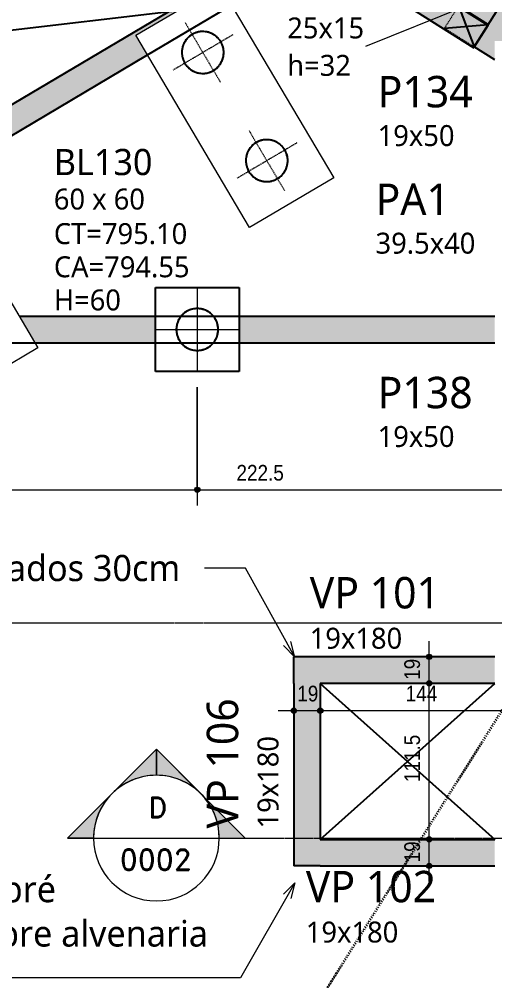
# Model space of a CAD drawing. Extents: x -2131 to 52870, y -3196 to 88043.
# Drawn here: x 42141 to 42481, y 469 to 1157 of the extents above; entities that cross this region are included whole.
import ezdxf

# ---------------------------------------------------------------- set-up
doc = ezdxf.new("R2010")
doc.units = 0
for name, pattern in [('Centro de 6 mm', [1.32, 0.6, -0.24, 0.24, -0.24]), ('Dash dot', [1.5875, 0.635, -0.47625, 0, -0.47625]), ('Hidden', [0.714375, 0.47625, -0.238125]), ('Traço', [0.635, 0.3175, -0.3175])]:
    doc.linetypes.add(name, pattern=pattern)
for name, color, linetype, lineweight in [('A-ANNO-DIMS', 7, 'Continuous', 9), ('A-ANNO-DIMS-75', 7, 'Continuous', 9), ('A-DETL-THIN', 7, 'Continuous', 25), ('A-FLOR', 7, 'Continuous', 25), ('A-GENM', 7, 'Continuous', 25), ('A-GENM-HDLN', 7, 'Traço', 18), ('A-GENM-IDEN', 7, 'Continuous', 9), ('G-ANNO-SYMB', 7, 'Continuous', 9), ('G-ANNO-TEXT', 7, 'Continuous', 9), ('S-BEAM', 7, 'Continuous', 25), ('S-BEAM-HDLN', 7, 'Traço', 25), ('S-BEAM-IDEN', 7, 'Continuous', 9), ('S-COLS', 7, 'Continuous', 25), ('S-COLS-IDEN', 7, 'Continuous', 9), ('S-FNDN', 7, 'Continuous', 25), ('S-FNDN-HDLN', 7, 'Traço', 18), ('S-FNDN-IDEN', 7, 'Continuous', 9), ('S-GRID', 7, 'Continuous', 9)]:
    doc.layers.add(name, color=color, linetype=linetype, lineweight=lineweight)
doc.styles.add('Fira Sans_3', font='', dxfattribs={"width": 0.9, "height": 11.25})
doc.styles.add('Gadugi', font='gadugi.ttf', dxfattribs={"height": 15})
doc.styles.add('Gadugi_6', font='gadugi.ttf', dxfattribs={"height": 22.5})
doc.styles.add('Gadugi_8', font='gadugi.ttf', dxfattribs={"height": 18.75})
doc.styles.add('RomanD', font='romand__.ttf', dxfattribs={"height": 15})
doc.styles.get('Fira Sans_3').set_extended_font_data('Fira Sans')
doc.dimstyles.new('PED_1_5mm_ESQ_6', dxfattribs={"dimscale": 30.48, "dimtxt": 15.344768, "dimasz": 0.492126, "dimexe": 0.369094, "dimexo": 0.369094, "dimgap": 0.073819, "dimtad": 1, "dimdec": 1, "dimrnd": 0.5, "dimdsep": 46, "dimtxsty": 'Fira Sans_3', "dimblk1": 'DOTSMALL', "dimblk2": 'DOTSMALL', "dimsah": 1, "dimcen": 0.09, "dimdle": 0.369094, "dimazin": 0, "dimtfac": 1, "dimtdec": 4, "dimtix": 1, "dimtmove": 2, "dimatfit": 3, "dimfxl": 1, "dimtvp": 1, "dimtolj": 1, "dimtzin": 0, "dimarcsym": 2})
doc.dimstyles.new('PED_1_5mm_ESQ_7', dxfattribs={"dimscale": 30.48, "dimtxt": 15.344768, "dimasz": 0.492126, "dimexe": 0.369094, "dimexo": 0.369094, "dimgap": 0.073819, "dimtad": 1, "dimdec": 1, "dimrnd": 0.5, "dimdsep": 46, "dimtxsty": 'Fira Sans_3', "dimblk1": 'DOTSMALL', "dimblk2": 'DOTSMALL', "dimsah": 1, "dimcen": 0.09, "dimdle": 0.369094, "dimazin": 0, "dimtfac": 1, "dimtdec": 4, "dimtix": 1, "dimtmove": 0, "dimatfit": 3, "dimfxl": 1, "dimtvp": 1, "dimtolj": 1, "dimtzin": 0, "dimarcsym": 2})

# ---------------------------------------------------------------- blocks, each defined once
blk = doc.blocks.new('PED_BLRET-2EST_R01_2019 - 180x80x60 2-3763727-PL C 001 - FORMA DO TÉRREO')
at = {"layer": 'S-FNDN', "linetype": 'Hidden', "lineweight": 18}
for p, q in [((-50, 25), (-50, -25)), ((40, 25), (40, -25)), ((-75, 0), (-25, 0)), ((15, 0), (65, 0))]:
    blk.add_line(p, q, dxfattribs=at)
at = {"layer": 'S-FNDN-HDLN'}
for centre in [(-50, 0), (40, 0)]:
    blk.add_circle(centre, 15, dxfattribs=at)
blk = doc.blocks.new('PED_BLRET-1EST_R01_2019_muro_ - 60x60x60-3843966-PL C 001 - FORMA DO TÉRREO')
at = {"layer": 'S-FNDN', "linetype": 'Hidden', "lineweight": 18}
for p, q in [((0, 30), (0, -30)), ((-30, 0), (30, 0))]:
    blk.add_line(p, q, dxfattribs=at)
at = {"layer": 'S-FNDN-HDLN'}
blk.add_circle((0, 0), 15, dxfattribs=at)
blk = doc.blocks.new('PED_FURO_RETANGULAR_R04_2020 - 25x15x32-3515337-PL C 001 - FORMA DO TÉRREO')
at = {"layer": 'A-GENM'}
for p, q in [((-12.5, 9.5), (-11.76, 8.93)), ((-12.5, 8.93), (-12.5, 9.5)), ((-12.5, 9.5), (12.5, 9.5)), ((11.74, 8.93), (12.5, 9.5))]:
    blk.add_line(p, q, dxfattribs=at)
at = {"layer": 'A-GENM-HDLN'}
for p, q in [((-12.5, -9.5), (-12.5, 8.93)), ((-12.5, -9.5), (11.74, 8.92)), ((-11.75, 8.93), (12.5, -9.5)), ((12.5, -9.5), (-12.5, -9.5))]:
    blk.add_line(p, q, dxfattribs=at)
blk = doc.blocks.new('DIMBLOCK553-PL C 001 - FORMA DO TÉRREO')
at = {"layer": 'A-ANNO-DIMS-75', "transparency": 16777216}
h = blk.add_hatch(color=256, dxfattribs=at)
edge = h.paths.add_edge_path(flags=0)
edge.add_arc((42434.25, 569.99), 1.88, 0, 360)
h = blk.add_hatch(color=256, dxfattribs=at)
edge = h.paths.add_edge_path(flags=0)
edge.add_arc((42434.25, 550.99), 1.88, 0, 360)
for p, q in [((42442.85, 569.99), (42423, 569.99)), ((42434.25, 539.74), (42434.25, 569.99)), ((42434.25, 569.99), (42442.85, 569.99)), ((42442.85, 550.99), (42423, 550.99)), ((42434.25, 550.99), (42442.85, 550.99))]:
    blk.add_line(p, q, dxfattribs=at)
for centre in [(42434.25, 569.99), (42434.25, 550.99)]:
    blk.add_circle(centre, 1.88, dxfattribs=at)
at = {"layer": 'A-ANNO-DIMS-75', "color": 0, "transparency": 16777216, "insert": (42416.42, 553.51), "char_height": 11.25, "width": 16.7612, "attachment_point": 1, "rotation": 90, "line_spacing_factor": 1.049215, "style": 'Fira Sans_3'}
blk.add_mtext('19', dxfattribs=at)
blk = doc.blocks.new('_DotSmall')
at = {"color": 0, "linetype": 'ByBlock', "const_width": 0.5}
blk.add_lwpolyline([(-0.0625, 0, 1), (0.0625, 0, 1)], format="xyb", close=True, dxfattribs=at)
blk = doc.blocks.new('DIMBLOCK554-PL C 001 - FORMA DO TÉRREO')
at = {"layer": 'A-ANNO-DIMS-75', "transparency": 16777216}
h = blk.add_hatch(color=256, dxfattribs=at)
edge = h.paths.add_edge_path(flags=0)
edge.add_arc((42434.25, 681.73), 1.88, 0, 360)
h = blk.add_hatch(color=256, dxfattribs=at)
edge = h.paths.add_edge_path(flags=0)
edge.add_arc((42434.25, 569.99), 1.88, 0, 360)
for p, q in [((42442.85, 681.73), (42423, 681.73)), ((42434.25, 569.99), (42434.25, 681.73)), ((42434.25, 681.73), (42442.85, 681.73)), ((42442.85, 569.99), (42423, 569.99)), ((42434.25, 569.99), (42442.85, 569.99))]:
    blk.add_line(p, q, dxfattribs=at)
for centre in [(42434.25, 681.73), (42434.25, 569.99)]:
    blk.add_circle(centre, 1.88, dxfattribs=at)
at = {"layer": 'A-ANNO-DIMS-75', "color": 0, "transparency": 16777216, "insert": (42416.42, 611.01), "char_height": 11.25, "width": 35.6471, "attachment_point": 1, "rotation": 90, "line_spacing_factor": 1.049215, "style": 'Fira Sans_3'}
blk.add_mtext('111.5', dxfattribs=at)
blk = doc.blocks.new('DIMBLOCK555-PL C 001 - FORMA DO TÉRREO')
at = {"layer": 'A-ANNO-DIMS-75', "transparency": 16777216}
h = blk.add_hatch(color=256, dxfattribs=at)
edge = h.paths.add_edge_path(flags=0)
edge.add_arc((42434.25, 700.73), 1.88, 0, 360)
h = blk.add_hatch(color=256, dxfattribs=at)
edge = h.paths.add_edge_path(flags=0)
edge.add_arc((42434.25, 681.73), 1.88, 0, 360)
for p, q in [((42434.25, 681.73), (42434.25, 711.98)), ((42442.85, 700.73), (42423, 700.73)), ((42434.25, 700.73), (42442.85, 700.73)), ((42442.85, 681.73), (42423, 681.73)), ((42434.25, 681.73), (42442.85, 681.73))]:
    blk.add_line(p, q, dxfattribs=at)
for centre in [(42434.25, 700.73), (42434.25, 681.73)]:
    blk.add_circle(centre, 1.88, dxfattribs=at)
at = {"layer": 'A-ANNO-DIMS-75', "color": 0, "transparency": 16777216, "insert": (42416.42, 684.25), "char_height": 11.25, "width": 16.7612, "attachment_point": 1, "rotation": 90, "line_spacing_factor": 1.049215, "style": 'Fira Sans_3'}
blk.add_mtext('19', dxfattribs=at)
blk = doc.blocks.new('DIMBLOCK556-PL C 001 - FORMA DO TÉRREO')
at = {"layer": 'A-ANNO-DIMS-75', "transparency": 16777216}
h = blk.add_hatch(color=256, dxfattribs=at)
edge = h.paths.add_edge_path(flags=0)
edge.add_arc((42337.32, 662.21), 1.87, 0, 360)
h = blk.add_hatch(color=256, dxfattribs=at)
edge = h.paths.add_edge_path(flags=0)
edge.add_arc((42356.32, 662.21), 1.87, 0, 360)
for p, q in [((42337.32, 653.62), (42337.32, 673.46)), ((42356.32, 653.62), (42356.32, 673.46)), ((42326.07, 662.21), (42356.32, 662.21)), ((42337.32, 662.21), (42337.32, 653.62)), ((42356.32, 662.21), (42356.32, 653.62))]:
    blk.add_line(p, q, dxfattribs=at)
for centre in [(42337.32, 662.21), (42356.32, 662.21)]:
    blk.add_circle(centre, 1.87, dxfattribs=at)
at = {"layer": 'A-ANNO-DIMS-75', "color": 0, "transparency": 16777216, "insert": (42339.84, 680.04), "char_height": 11.25, "width": 16.7612, "attachment_point": 1, "rotation": 0, "line_spacing_factor": 1.049215, "style": 'Fira Sans_3'}
blk.add_mtext('19', dxfattribs=at)
blk = doc.blocks.new('DIMBLOCK557-PL C 001 - FORMA DO TÉRREO')
at = {"layer": 'A-ANNO-DIMS-75', "transparency": 16777216}
h = blk.add_hatch(color=256, dxfattribs=at)
edge = h.paths.add_edge_path(flags=0)
edge.add_arc((42356.32, 662.21), 1.87, 0, 360)
h = blk.add_hatch(color=256, dxfattribs=at)
edge = h.paths.add_edge_path(flags=0)
edge.add_arc((42500.18, 662.21), 1.88, 0, 360)
for p, q in [((42356.32, 653.62), (42356.32, 673.46)), ((42500.18, 653.62), (42500.18, 673.46)), ((42356.32, 662.21), (42511.43, 662.21)), ((42356.32, 662.21), (42356.32, 653.62)), ((42500.18, 662.21), (42500.18, 653.62))]:
    blk.add_line(p, q, dxfattribs=at)
for centre, radius in [((42356.32, 662.21), 1.87), ((42500.18, 662.21), 1.88)]:
    blk.add_circle(centre, radius, dxfattribs=at)
at = {"layer": 'A-ANNO-DIMS-75', "color": 0, "transparency": 16777216, "insert": (42417.43, 680.04), "char_height": 11.25, "width": 25.9681, "attachment_point": 1, "rotation": 0, "line_spacing_factor": 1.049215, "style": 'Fira Sans_3'}
blk.add_mtext('144', dxfattribs=at)
blk = doc.blocks.new('DIMBLOCK578-PL C 001 - FORMA DO TÉRREO')
at = {"layer": 'A-ANNO-DIMS-75', "transparency": 16777216}
h = blk.add_hatch(color=256, dxfattribs=at)
edge = h.paths.add_edge_path(flags=0)
edge.add_arc((42205.95, 1245.67), 1.87, 0, 360)
h = blk.add_hatch(color=256, dxfattribs=at)
edge = h.paths.add_edge_path(flags=0)
edge.add_arc((41995.71, 1121.39), 1.87, 0, 360)
for p, q in [((42248.68, 1173.38), (42200.23, 1255.35)), ((41995.71, 1121.39), (42215.64, 1251.39)), ((42205.95, 1245.67), (42248.68, 1173.38)), ((42036.96, 1051.59), (41989.98, 1131.08)), ((41995.71, 1121.39), (42036.96, 1051.59))]:
    blk.add_line(p, q, dxfattribs=at)
for centre in [(42205.95, 1245.67), (41995.71, 1121.39)]:
    blk.add_circle(centre, 1.87, dxfattribs=at)
at = {"layer": 'A-ANNO-DIMS-75', "color": 0, "transparency": 16777216, "insert": (42082.1, 1193.17), "char_height": 11.25, "width": 26.9124, "attachment_point": 1, "rotation": 30.58717, "line_spacing_factor": 1.049215, "style": 'Fira Sans_3'}
blk.add_mtext('244', dxfattribs=at)
blk = doc.blocks.new('DIMBLOCK579-PL C 001 - FORMA DO TÉRREO')
at = {"layer": 'A-ANNO-DIMS-75', "transparency": 16777216}
h = blk.add_hatch(color=256, dxfattribs=at)
edge = h.paths.add_edge_path(flags=0)
edge.add_arc((42268.24, 820.35), 1.88, 0, 360)
h = blk.add_hatch(color=256, dxfattribs=at)
edge = h.paths.add_edge_path(flags=0)
edge.add_arc((42490.68, 820.35), 1.88, 0, 360)
for p, q in [((42490.68, 895.87), (42490.68, 809.1)), ((42490.68, 820.35), (42490.68, 895.87)), ((42268.24, 893.91), (42268.24, 809.1)), ((42268.24, 820.35), (42268.24, 893.91)), ((42256.99, 820.35), (42501.93, 820.35))]:
    blk.add_line(p, q, dxfattribs=at)
for centre in [(42268.24, 820.35), (42490.68, 820.35)]:
    blk.add_circle(centre, 1.88, dxfattribs=at)
at = {"layer": 'A-ANNO-DIMS-75', "color": 0, "transparency": 16777216, "insert": (42296.32, 838.18), "char_height": 11.25, "width": 38.48, "attachment_point": 1, "line_spacing_factor": 1.049215, "style": 'Fira Sans_3'}
blk.add_mtext('222.5', dxfattribs=at)
blk = doc.blocks.new('DIMBLOCK586-PL C 001 - FORMA DO TÉRREO')
at = {"layer": 'A-ANNO-DIMS-75', "transparency": 16777216}
h = blk.add_hatch(color=256, dxfattribs=at)
edge = h.paths.add_edge_path(flags=0)
edge.add_arc((41746.43, 820.35), 1.88, 0, 360)
h = blk.add_hatch(color=256, dxfattribs=at)
edge = h.paths.add_edge_path(flags=0)
edge.add_arc((42268.24, 820.35), 1.88, 0, 360)
for p, q in [((42268.24, 893.91), (42268.24, 809.1)), ((42268.24, 820.35), (42268.24, 893.91)), ((41746.43, 855.73), (41746.43, 809.1)), ((41746.43, 820.35), (41746.43, 855.73)), ((41735.18, 820.35), (42279.49, 820.35))]:
    blk.add_line(p, q, dxfattribs=at)
for centre in [(41746.43, 820.35), (42268.24, 820.35)]:
    blk.add_circle(centre, 1.88, dxfattribs=at)
at = {"layer": 'A-ANNO-DIMS-75', "color": 0, "transparency": 16777216, "insert": (41996.62, 838.18), "char_height": 11.25, "width": 25.732, "attachment_point": 1, "line_spacing_factor": 1.049215, "style": 'Fira Sans_3'}
blk.add_mtext('522', dxfattribs=at)
blk = doc.blocks.new('Corte - M_Cabeça do corte - Preenchida-2060824-PL C 001 - FORMA DO TÉRREO')
at = {"layer": 'G-ANNO-SYMB'}
h = blk.add_hatch(color=256, dxfattribs=at)
edge = h.paths.add_edge_path(flags=0)
edge.add_line((-0.6, 0.8485), (-0.6, 0.6))
edge.add_arc((-0.6, 0), 0.6, 90, 135)
edge.add_line((-1.0243, 0.4243), (-0.6, 0.8485))
h = blk.add_hatch(color=256, dxfattribs=at)
edge = h.paths.add_edge_path(flags=0)
edge.add_line((-0.6, 0.8485), (-0.1757, 0.4243))
edge.add_arc((-0.6, 0), 0.6, 45, 90)
edge.add_line((-0.6, 0.6), (-0.6, 0.8485))
h = blk.add_hatch(color=256, dxfattribs=at)
edge = h.paths.add_edge_path(flags=0)
edge.add_line((-1.4485, 0), (-1.0243, 0.4243))
edge.add_arc((-0.6, 0), 0.6, 135, 180)
edge.add_line((-1.2, 0), (-1.4485, 0))
h = blk.add_hatch(color=256, dxfattribs=at)
edge = h.paths.add_edge_path(flags=0)
edge.add_line((0.2485, 0), (0, 0))
edge.add_arc((-0.6, 0), 0.6, 360, 405)
edge.add_line((-0.1757, 0.4243), (0.2485, 0))
for p, q in [((-0.6, 0.8485), (-1.4485, 0)), ((-0.6, 0.8485), (-1.0243, 0.4243)), ((-0.6, 0.8485), (0.2485, 0)), ((-0.6, 0.6), (-0.6, 0.8485)), ((-0.6, 0.8485), (-0.6, 0.6)), ((-0.1757, 0.4243), (-0.6, 0.8485)), ((-1.0243, 0.4243), (-1.4485, 0)), ((0.2485, 0), (-0.1757, 0.4243)), ((-1.4485, 0), (-1.2, 0)), ((0, 0), (0.2485, 0)), ((-1.2, 0), (-1.4485, 0)), ((0, 0), (0.2485, 0))]:
    blk.add_line(p, q, dxfattribs=at)
for start, end in [(360, 180), (90, 135), (45, 90), (135, 180), (360, 45), (180, 360)]:
    blk.add_arc((-0.6, 0), 0.6, start, end, dxfattribs=at)

msp = doc.modelspace()

# ---------------------------------------------------------------- hatches: boundary and pattern name
at = {"layer": 'A-FLOR', "true_color": 0xd9d9d9}
msp.add_hatch(color=254, dxfattribs=at).paths.add_polyline_path([(42476.185, 1153.151), (42890.478, 1811.412), (42777.322, 1882.602), (42363.006, 1224.441), (42474.17, 1154.42)], flags=0)
at = {"layer": 'S-BEAM', "true_color": 0xfcd5b4}
h = msp.add_hatch(color=254, dxfattribs=at)
h.paths.add_polyline_path([(42466.243, 1136.958), (42466.55, 1137.445), (42466.371, 1137.557), (42476.185, 1153.151), (42363.006, 1224.441), (42352.88, 1208.364), (42465.292, 1137.557)], flags=0)
h.paths.add_polyline_path([(42336.803, 1218.49), (42346.927, 1234.569), (42112.347, 1382.326), (42102.446, 1366.602), (42060.133, 1393.241), (42070.037, 1408.976), (41689.278, 1648.809), (41679.284, 1632.93), (41636.968, 1659.563), (41646.943, 1675.458), (41636.968, 1681.759), (41142.432, 1993.257), (41132.312, 1977.177), (42328.887, 1223.476)], flags=0)
at = {"layer": 'S-BEAM', "true_color": 0xd9d9d9}
msp.add_hatch(color=254, dxfattribs=at).paths.add_polyline_path([(42508.688, 1110.924), (42932.799, 1784.885), (42911.687, 1798.173), (42911.64, 1798.098), (42890.478, 1811.412), (42466.371, 1137.557), (42481.177, 1128.239), (42481.178, 1141.884), (42500.178, 1141.881), (42500.178, 1116.28), (42504.731, 1113.415)], flags=0)
at = {"layer": 'S-BEAM', "true_color": 0x800080}
msp.add_hatch(color=216, dxfattribs=at).paths.add_polyline_path([(42082.756, 1042.904), (42232.582, 1131.833), (42224.274, 1145.888), (42284.534, 1181.508), (42292.778, 1167.562), (42357.072, 1205.723), (42339.009, 1217.097), (42073.088, 1059.26)], flags=0)
h = msp.add_hatch(color=216, dxfattribs=at)
h.paths.add_polyline_path([(42152.057, 925.663), (42238.244, 925.663), (42238.244, 944.663), (42140.826, 944.663)], flags=0)
h.paths.add_polyline_path([(41941.81, 925.663), (42070.742, 925.663), (42059.512, 944.663), (41917.241, 944.663), (41885.231, 925.663)], flags=0)
h.paths.add_polyline_path([(42481.177, 925.663), (42481.177, 944.663), (42298.244, 944.663), (42298.244, 925.663), (42328.887, 925.663)], flags=0)
at = {"layer": 'S-BEAM', "true_color": 0xff00ff}
for points in [[(42481.178, 681.73), (42481.178, 700.73), (42337.323, 700.73), (42337.323, 681.73), (42356.323, 681.73)], [(42356.323, 550.992), (42356.323, 681.73), (42337.323, 681.73), (42337.323, 550.992)], [(42481.178, 550.992), (42481.178, 569.992), (42356.323, 569.992), (42356.323, 550.992)]]:
    msp.add_hatch(color=6, dxfattribs=at).paths.add_polyline_path(points, flags=0)
at = {"layer": 'S-COLS', "true_color": 0x808080}
msp.add_hatch(color=8, dxfattribs=at).paths.add_polyline_path([(42481.177, 907.119), (42481.178, 907.119), (42481.177, 925.663)], flags=0)

# ---------------------------------------------------------------- linework, layer by layer
at = {"layer": 'A-DETL-THIN'}
for p, q in [((42455.333, 1166.954), (42466.371, 1137.557)), ((41949.241, 1127.96), (42254.404, 1163.698)), ((42445.213, 1150.874), (42476.492, 1153.638)), ((42356.323, 681.73), (42481.178, 569.992)), ((42356.323, 569.992), (42481.178, 681.73))]:
    msp.add_line(p, q, dxfattribs=at)
at = {"layer": 'A-GENM-IDEN'}
msp.add_line((42460.852, 1166.954), (42388.728, 1137.946), dxfattribs=at)
at = {"layer": 'G-ANNO-SYMB', "linetype": 'Centro de 6 mm'}
for p, q in [((46168.509, 724.8), (42055.753, 724.8)), ((42284.003, 570.866), (43539.354, 570.866))]:
    msp.add_line(p, q, dxfattribs=at)
at = {"layer": 'G-ANNO-SYMB'}
msp.add_line((42194.003, 570.866), (42284.003, 570.866), dxfattribs=at)
at = {"layer": 'G-ANNO-TEXT'}
for p, q in [((42273.847, 764.34), (42273.342, 764.34)), ((42302.679, 764.34), (42273.847, 764.34)), ((42338.156, 700.375), (42302.679, 764.34)), ((42338.156, 700.375), (42335.335, 711.676)), ((42338.156, 700.375), (42330.063, 708.752)), ((42338.156, 538.923), (42299.089, 470.84)), ((42338.156, 538.923), (42329.942, 530.665)), ((42338.156, 538.923), (42335.171, 527.665)), ((42299.089, 470.84), (42083.283, 470.84))]:
    msp.add_line(p, q, dxfattribs=at)
at = {"layer": 'S-BEAM'}
for p, q in [((42466.371, 1137.557), (42890.478, 1811.412)), ((42363.006, 1224.441), (42476.185, 1153.151)), ((42073.088, 1059.26), (42339.012, 1217.099)), ((42352.88, 1208.364), (42466.243, 1136.958)), ((42466.243, 1136.958), (42466.55, 1137.445)), ((42481.177, 1128.239), (42466.371, 1137.557)), ((42082.756, 1042.904), (42232.582, 1131.833)), ((42140.826, 944.663), (42238.244, 944.663)), ((42298.244, 944.663), (42481.177, 944.663)), ((42152.057, 925.663), (42238.244, 925.663)), ((42298.244, 925.663), (42481.177, 925.663)), ((42337.323, 681.73), (42337.323, 700.73)), ((42481.178, 700.73), (42337.323, 700.73)), ((42337.323, 681.73), (42337.323, 550.992)), ((42481.178, 681.73), (42356.323, 681.73)), ((42356.323, 681.73), (42356.323, 569.992)), ((42356.323, 569.992), (42481.178, 569.992)), ((42356.323, 550.992), (42337.323, 550.992)), ((42356.323, 550.992), (42481.178, 550.992))]:
    msp.add_line(p, q, dxfattribs=at)
at = {"layer": 'S-BEAM-HDLN', "linetype": 'Continuous'}
for p, q in [((42232.582, 1131.833), (42292.778, 1167.562)), ((42466.55, 1137.445), (42476.37, 1153.035)), ((42476.37, 1153.035), (42476.185, 1153.151)), ((42238.249, 944.663), (42298.239, 944.663)), ((42091.694, 925.663), (42152.052, 925.663)), ((42238.249, 925.663), (42298.239, 925.663))]:
    msp.add_line(p, q, dxfattribs=at)
at = {"layer": 'S-FNDN', "lineweight": 18}
for p, q in [((42224.274, 1145.888), (42284.534, 1181.508)), ((42284.534, 1181.508), (42365.95, 1043.771)), ((42305.69, 1008.152), (42224.274, 1145.888)), ((42072.819, 1059.716), (42154.235, 921.979)), ((42365.95, 1043.771), (42305.69, 1008.152)), ((42154.235, 921.979), (42093.975, 886.359))]:
    msp.add_line(p, q, dxfattribs=at)
at = {"layer": 'S-FNDN'}
for p, q in [((42238.244, 905.163), (42238.244, 965.163)), ((42238.244, 965.163), (42298.244, 965.163)), ((42298.244, 965.163), (42298.244, 905.163)), ((42298.244, 905.163), (42238.244, 905.163))]:
    msp.add_line(p, q, dxfattribs=at)
for centre, start, end in [((42272.214, 1133.568), 132.984548, 141.745853), ((42272.214, 1133.568), 132.109137, 136.232089), ((42272.214, 1133.568), 125.232793, 132.740408), ((42272.214, 1133.568), 125.649616, 131.882236), ((42272.214, 1133.568), 122.184157, 125.358431), ((42272.214, 1133.568), 120.587173, 124.965583), ((42272.214, 1133.568), 116.208763, 120.587173), ((42272.214, 1133.568), 115.815916, 118.99019), ((42272.214, 1133.568), 108.433938, 115.941554), ((42272.214, 1133.568), 109.292111, 115.524731), ((42272.214, 1133.568), 104.942258, 109.06521), ((42272.214, 1133.568), 99.428494, 108.189799), ((42272.214, 1133.568), 91.642071, 99.133339), ((42272.214, 1133.568), 93.03568, 98.940044), ((42272.214, 1133.568), 89.223652, 92.8496), ((42272.214, 1133.568), 82.641985, 91.417296), ((42272.214, 1133.568), 82.345665, 82.640978), ((42272.214, 1133.568), 74.855508, 82.31229), ((42272.214, 1133.568), 76.831343, 81.667817), ((42272.214, 1133.568), 73.499539, 76.673448), ((42272.214, 1133.568), 65.846571, 74.647216), ((42272.214, 1133.568), 61.603471, 66.605805), ((42272.214, 1133.568), 58.073023, 65.4731), ((42272.214, 1133.568), 57.766772, 59.570876), ((42272.214, 1133.568), 49.037961, 57.878928), ((42272.214, 1133.568), 44.500899, 50.728481), ((42272.214, 1133.568), 41.293694, 48.60722), ((42272.214, 1133.568), 42.020398, 44.343004), ((42272.214, 1133.568), 32.208778, 41.111953), ((42272.214, 1133.568), 166.527131, 175.327776), ((42272.214, 1133.568), 164.500899, 167.674808), ((42272.214, 1133.568), 158.862057, 166.318839), ((42272.214, 1133.568), 159.506529, 164.343004), ((42272.214, 1133.568), 158.533369, 158.828682), ((42272.214, 1133.568), 149.757051, 158.532361), ((42272.214, 1133.568), 148.324747, 151.950695), ((42272.214, 1133.568), 142.041008, 149.532276), ((42272.214, 1133.568), 142.234303, 148.138667), ((42272.214, 1133.568), 28.324747, 34.922346), ((42272.214, 1133.568), 24.516816, 31.699908), ((42272.214, 1133.568), 26.252001, 28.138667), ((42272.214, 1133.568), 15.345111, 24.34592), ((42272.214, 1133.568), 12.109137, 19.153949), ((42272.214, 1133.568), 7.741833, 14.723351), ((42272.214, 1133.568), 10.445866, 11.882236), ((42272.214, 1133.568), 174.568542, 179.570876), ((42272.214, 1133.568), 175.701247, 183.101324), ((42272.214, 1133.568), 181.603471, 183.407574), ((42272.214, 1133.568), 183.295419, 192.136385), ((42272.214, 1133.568), 190.445866, 196.673448), ((42272.214, 1133.568), 192.567127, 199.880652), ((42272.214, 1133.568), 339.347132, 347.674808), ((42272.214, 1133.568), 341.347727, 350.815552), ((42272.214, 1133.568), 350.968303, 357.617993), ((42272.214, 1133.568), 358.417202, 7.580533), ((42272.214, 1133.568), 354.568542, 355.524731), ((42272.214, 1133.568), 355.815916, 3.407574), ((42272.214, 1133.568), 196.831343, 199.153949), ((42272.214, 1133.568), 200.062394, 208.965569), ((42272.214, 1133.568), 206.252001, 212.8496), ((42272.214, 1133.568), 209.474439, 216.657531), ((42272.214, 1133.568), 213.03568, 214.922346), ((42272.214, 1133.568), 216.828427, 225.829235), ((42272.214, 1133.568), 222.020398, 229.06521), ((42272.214, 1133.568), 226.450996, 233.432514), ((42272.214, 1133.568), 302.184157, 316.232089), ((42272.214, 1133.568), 303.383369, 317.286046), ((42272.214, 1133.568), 317.424228, 321.989025), ((42272.214, 1133.568), 322.345665, 331.950695), ((42272.214, 1133.568), 323.85327, 334.050779), ((42272.214, 1133.568), 334.195868, 340.229042), ((42272.214, 1133.568), 338.533369, 338.940044), ((42272.214, 1133.568), 229.292111, 230.728481), ((42272.214, 1133.568), 233.593814, 242.757145), ((42272.214, 1133.568), 237.766772, 245.358431), ((42272.214, 1133.568), 243.556354, 250.206044), ((42272.214, 1133.568), 245.649616, 246.605805), ((42272.214, 1133.568), 250.358795, 259.82662), ((42272.214, 1133.568), 253.499539, 261.827215), ((42272.214, 1133.568), 260.945305, 266.978479), ((42272.214, 1133.568), 262.234303, 262.640978), ((42272.214, 1133.568), 267.123568, 277.321076), ((42272.214, 1133.568), 269.223652, 278.828682), ((42272.214, 1133.568), 279.185322, 283.750118), ((42272.214, 1133.568), 283.8883, 297.790978), ((42272.214, 1133.568), 284.942258, 298.99019), ((42318.01, 1056.091), 125.232793, 132.740408), ((42318.01, 1056.091), 125.649616, 131.882236), ((42318.01, 1056.091), 122.184157, 125.358431), ((42318.01, 1056.091), 120.587173, 124.965583), ((42318.01, 1056.091), 116.208763, 120.587173), ((42318.01, 1056.091), 115.815916, 118.99019), ((42318.01, 1056.091), 108.433938, 115.941554), ((42318.01, 1056.091), 109.292111, 115.524731), ((42318.01, 1056.091), 104.942258, 109.06521), ((42318.01, 1056.091), 99.428494, 108.189799), ((42318.01, 1056.091), 91.642071, 99.133339), ((42318.01, 1056.091), 93.03568, 98.940044), ((42318.01, 1056.091), 89.223652, 92.8496), ((42318.01, 1056.091), 82.641985, 91.417296), ((42318.01, 1056.091), 82.345665, 82.640978), ((42318.01, 1056.091), 74.855508, 82.31229), ((42318.01, 1056.091), 76.831343, 81.667817), ((42318.01, 1056.091), 73.499539, 76.673448), ((42318.01, 1056.091), 65.846571, 74.647216), ((42318.01, 1056.091), 61.603471, 66.605805), ((42318.01, 1056.091), 58.073023, 65.4731), ((42318.01, 1056.091), 57.766772, 59.570876), ((42318.01, 1056.091), 49.037961, 57.878928), ((42318.01, 1056.091), 44.500899, 50.728481), ((42318.01, 1056.091), 158.862057, 166.318839), ((42318.01, 1056.091), 159.506529, 164.343004), ((42318.01, 1056.091), 158.533369, 158.828682), ((42318.01, 1056.091), 149.757051, 158.532361), ((42318.01, 1056.091), 148.324747, 151.950695), ((42318.01, 1056.091), 142.041008, 149.532276), ((42318.01, 1056.091), 142.234303, 148.138667), ((42318.01, 1056.091), 132.984548, 141.745853), ((42318.01, 1056.091), 132.109137, 136.232089), ((42318.01, 1056.091), 41.293694, 48.60722), ((42318.01, 1056.091), 42.020398, 44.343004), ((42318.01, 1056.091), 32.208778, 41.111953), ((42318.01, 1056.091), 28.324747, 34.922346), ((42318.01, 1056.091), 24.516816, 31.699908), ((42318.01, 1056.091), 26.252001, 28.138667), ((42318.01, 1056.091), 15.345111, 24.34592), ((42318.01, 1056.091), 12.109137, 19.153949), ((42318.01, 1056.091), 175.701247, 183.101324), ((42318.01, 1056.091), 174.568542, 179.570876), ((42318.01, 1056.091), 181.603471, 183.407574), ((42318.01, 1056.091), 183.295419, 192.136385), ((42318.01, 1056.091), 166.527131, 175.327776), ((42318.01, 1056.091), 164.500899, 167.674808), ((42318.01, 1056.091), 341.347727, 350.815552), ((42318.01, 1056.091), 7.741833, 14.723351), ((42318.01, 1056.091), 10.445866, 11.882236), ((42318.01, 1056.091), 350.968303, 357.617993), ((42318.01, 1056.091), 358.417202, 7.580533), ((42318.01, 1056.091), 354.568542, 355.524731), ((42318.01, 1056.091), 355.815916, 3.407574), ((42318.01, 1056.091), 190.445866, 196.673448), ((42318.01, 1056.091), 192.567127, 199.880652), ((42318.01, 1056.091), 196.831343, 199.153949), ((42318.01, 1056.091), 200.062394, 208.965569), ((42318.01, 1056.091), 206.252001, 212.8496), ((42318.01, 1056.091), 209.474439, 216.657531), ((42318.01, 1056.091), 213.03568, 214.922346), ((42318.01, 1056.091), 216.828427, 225.829235), ((42318.01, 1056.091), 317.424228, 321.989025), ((42318.01, 1056.091), 322.345665, 331.950695), ((42318.01, 1056.091), 323.85327, 334.050779), ((42318.01, 1056.091), 334.195868, 340.229042), ((42318.01, 1056.091), 338.533369, 338.940044), ((42318.01, 1056.091), 339.347132, 347.674808), ((42318.01, 1056.091), 222.020398, 229.06521), ((42318.01, 1056.091), 226.450996, 233.432514), ((42318.01, 1056.091), 229.292111, 230.728481), ((42318.01, 1056.091), 233.593814, 242.757145), ((42318.01, 1056.091), 237.766772, 245.358431), ((42318.01, 1056.091), 243.556354, 250.206044), ((42318.01, 1056.091), 245.649616, 246.605805), ((42318.01, 1056.091), 250.358795, 259.82662), ((42318.01, 1056.091), 253.499539, 261.827215), ((42318.01, 1056.091), 260.945305, 266.978479), ((42318.01, 1056.091), 262.234303, 262.640978), ((42318.01, 1056.091), 267.123568, 277.321076), ((42318.01, 1056.091), 269.223652, 278.828682), ((42318.01, 1056.091), 279.185322, 283.750118), ((42318.01, 1056.091), 283.8883, 297.790978), ((42318.01, 1056.091), 284.942258, 298.99019), ((42318.01, 1056.091), 302.184157, 316.232089), ((42318.01, 1056.091), 303.383369, 317.286046), ((42268.244, 935.163), 142.054812, 150.830122), ((42268.244, 935.163), 141.758492, 142.053805), ((42268.244, 935.163), 134.268335, 141.725117), ((42268.244, 935.163), 136.244169, 141.080644), ((42268.244, 935.163), 132.912365, 136.086274), ((42268.244, 935.163), 125.259397, 134.060043), ((42268.244, 935.163), 121.016297, 126.018631), ((42268.244, 935.163), 117.48585, 124.885927), ((42268.244, 935.163), 117.179599, 118.983703), ((42268.244, 935.163), 108.450788, 117.291754), ((42268.244, 935.163), 103.913726, 110.141308), ((42268.244, 935.163), 100.706521, 108.020047), ((42268.244, 935.163), 101.433224, 103.755831), ((42268.244, 935.163), 91.621604, 100.52478), ((42268.244, 935.163), 87.737574, 94.335173), ((42268.244, 935.163), 83.929642, 91.112734), ((42268.244, 935.163), 85.664827, 87.551494), ((42268.244, 935.163), 74.757938, 83.758746), ((42268.244, 935.163), 71.521963, 78.566776), ((42268.244, 935.163), 67.154659, 74.136178), ((42268.244, 935.163), 69.858692, 71.295063), ((42268.244, 935.163), 57.830028, 66.993359), ((42268.244, 935.163), 55.228742, 62.820401), ((42268.244, 935.163), 50.38113, 57.03082), ((42268.244, 935.163), 53.981369, 54.937558), ((42268.244, 935.163), 40.760553, 50.228379), ((42268.244, 935.163), 38.759958, 47.087635), ((42268.244, 935.163), 33.608694, 39.641868), ((42268.244, 935.163), 37.946195, 38.35287), ((42268.244, 935.163), 167.846765, 175.354381), ((42268.244, 935.163), 168.704937, 174.937558), ((42268.244, 935.163), 164.355085, 168.478037), ((42268.244, 935.163), 158.84132, 167.602625), ((42268.244, 935.163), 151.054897, 158.546166), ((42268.244, 935.163), 152.448506, 158.35287), ((42268.244, 935.163), 148.636479, 152.262426), ((42268.244, 935.163), 23.266097, 33.463606), ((42268.244, 935.163), 21.758492, 31.363521), ((42268.244, 935.163), 16.837055, 21.401851), ((42268.244, 935.163), 2.796196, 16.698873), ((42268.244, 935.163), 1.596983, 15.644915), ((42268.244, 935.163), 175.62159, 180), ((42268.244, 935.163), 180, 184.37841), ((42268.244, 935.163), 175.228742, 178.403017), ((42268.244, 935.163), 181.596983, 184.771258), ((42268.244, 935.163), 184.645619, 192.153235), ((42268.244, 935.163), 185.062442, 191.295063), ((42268.244, 935.163), 191.521963, 195.644915), ((42268.244, 935.163), 192.397375, 201.15868), ((42268.244, 935.163), 338.598149, 343.162945), ((42268.244, 935.163), 343.301127, 357.203804), ((42268.244, 935.163), 344.355085, 358.403017), ((42268.244, 935.163), 201.453834, 208.945103), ((42268.244, 935.163), 201.64713, 207.551494), ((42268.244, 935.163), 207.737574, 211.363521), ((42268.244, 935.163), 209.169878, 217.945188), ((42268.244, 935.163), 217.946195, 218.241508), ((42268.244, 935.163), 218.274883, 225.731665), ((42268.244, 935.163), 218.919356, 223.755831), ((42268.244, 935.163), 223.913726, 227.087635), ((42268.244, 935.163), 225.939957, 234.740603), ((42268.244, 935.163), 233.981369, 238.983703), ((42268.244, 935.163), 235.114073, 242.51415), ((42268.244, 935.163), 297.179599, 304.771258), ((42268.244, 935.163), 302.96918, 309.61887), ((42268.244, 935.163), 305.062442, 306.018631), ((42268.244, 935.163), 309.771621, 319.239447), ((42268.244, 935.163), 312.912365, 321.240042), ((42268.244, 935.163), 320.358132, 326.391306), ((42268.244, 935.163), 321.64713, 322.053805), ((42268.244, 935.163), 326.536394, 336.733903), ((42268.244, 935.163), 328.636479, 338.241508), ((42268.244, 935.163), 241.016297, 242.820401), ((42268.244, 935.163), 242.708246, 251.549212), ((42268.244, 935.163), 249.858692, 256.086274), ((42268.244, 935.163), 251.979953, 259.293479), ((42268.244, 935.163), 256.244169, 258.566776), ((42268.244, 935.163), 259.47522, 268.378396), ((42268.244, 935.163), 265.664827, 272.262426), ((42268.244, 935.163), 268.887266, 276.070358), ((42268.244, 935.163), 272.448506, 274.335173), ((42268.244, 935.163), 276.241254, 285.242062), ((42268.244, 935.163), 281.433224, 288.478037), ((42268.244, 935.163), 285.863822, 292.845341), ((42268.244, 935.163), 288.704937, 290.141308), ((42268.244, 935.163), 293.006641, 302.169972)]:
    msp.add_arc(centre, 15, start, end, dxfattribs=at)
at = {"layer": 'S-FNDN-HDLN'}
for centre, start, end in [((42272.214, 1133.568), 136.385773, 140.958251), ((42272.214, 1133.568), 100.216096, 104.788573), ((42272.214, 1133.568), 83.280133, 89.054112), ((42272.214, 1133.568), 67.062603, 73.310375), ((42272.214, 1133.568), 51.084037, 57.552711), ((42272.214, 1133.568), 39.506529, 41.773731), ((42272.214, 1133.568), 167.863972, 174.111744), ((42272.214, 1133.568), 152.120235, 157.894213), ((42272.214, 1133.568), 35.213531, 38.828682), ((42272.214, 1133.568), 22.234303, 25.960816), ((42272.214, 1133.568), 19.400616, 21.827215), ((42272.214, 1133.568), 183.621635, 190.09031), ((42272.214, 1133.568), 347.863972, 349.06521), ((42272.214, 1133.568), 349.292111, 354.111744), ((42272.214, 1133.568), 5.649616, 10.09031), ((42272.214, 1133.568), 3.621635, 5.358431), ((42272.214, 1133.568), 199.400616, 201.667817), ((42272.214, 1133.568), 202.345665, 205.960816), ((42272.214, 1133.568), 215.213531, 218.940044), ((42272.214, 1133.568), 219.347132, 221.773731), ((42272.214, 1133.568), 316.385773, 316.673448), ((42272.214, 1133.568), 316.831343, 320.958251), ((42272.214, 1133.568), 332.120235, 332.8496), ((42272.214, 1133.568), 333.03568, 337.894213), ((42272.214, 1133.568), 231.084037, 235.524731), ((42272.214, 1133.568), 235.815916, 237.552711), ((42272.214, 1133.568), 247.062603, 251.882236), ((42272.214, 1133.568), 252.109137, 253.310375), ((42272.214, 1133.568), 263.280133, 268.138667), ((42272.214, 1133.568), 268.324747, 269.054112), ((42272.214, 1133.568), 280.216096, 284.343004), ((42272.214, 1133.568), 284.500899, 284.788573), ((42318.01, 1056.091), 100.216096, 104.788573), ((42318.01, 1056.091), 83.280133, 89.054112), ((42318.01, 1056.091), 67.062603, 73.310375), ((42318.01, 1056.091), 51.084037, 57.552711), ((42318.01, 1056.091), 152.120235, 157.894213), ((42318.01, 1056.091), 136.385773, 140.958251), ((42318.01, 1056.091), 39.506529, 41.773731), ((42318.01, 1056.091), 35.213531, 38.828682), ((42318.01, 1056.091), 22.234303, 25.960816), ((42318.01, 1056.091), 19.400616, 21.827215), ((42318.01, 1056.091), 183.621635, 190.09031), ((42318.01, 1056.091), 167.863972, 174.111744), ((42318.01, 1056.091), 349.292111, 354.111744), ((42318.01, 1056.091), 5.649616, 10.09031), ((42318.01, 1056.091), 3.621635, 5.358431), ((42318.01, 1056.091), 199.400616, 201.667817), ((42318.01, 1056.091), 202.345665, 205.960816), ((42318.01, 1056.091), 215.213531, 218.940044), ((42318.01, 1056.091), 332.120235, 332.8496), ((42318.01, 1056.091), 333.03568, 337.894213), ((42318.01, 1056.091), 347.863972, 349.06521), ((42318.01, 1056.091), 219.347132, 221.773731), ((42318.01, 1056.091), 231.084037, 235.524731), ((42318.01, 1056.091), 235.815916, 237.552711), ((42318.01, 1056.091), 247.062603, 251.882236), ((42318.01, 1056.091), 252.109137, 253.310375), ((42318.01, 1056.091), 263.280133, 268.138667), ((42318.01, 1056.091), 268.324747, 269.054112), ((42318.01, 1056.091), 280.216096, 284.343004), ((42318.01, 1056.091), 284.500899, 284.788573), ((42318.01, 1056.091), 316.385773, 316.673448), ((42318.01, 1056.091), 316.831343, 320.958251), ((42268.244, 935.163), 142.69296, 148.466938), ((42268.244, 935.163), 126.47543, 132.723202), ((42268.244, 935.163), 110.496864, 116.965538), ((42268.244, 935.163), 98.919356, 101.186557), ((42268.244, 935.163), 94.626358, 98.241508), ((42268.244, 935.163), 81.64713, 85.373642), ((42268.244, 935.163), 78.813443, 81.240042), ((42268.244, 935.163), 65.062442, 69.503136), ((42268.244, 935.163), 63.034462, 64.771258), ((42268.244, 935.163), 48.704937, 53.52457), ((42268.244, 935.163), 47.276798, 48.478037), ((42268.244, 935.163), 32.448506, 37.30704), ((42268.244, 935.163), 159.628922, 164.2014), ((42268.244, 935.163), 31.533062, 32.262426), ((42268.244, 935.163), 16.244169, 20.371078), ((42268.244, 935.163), 15.7986, 16.086274), ((42268.244, 935.163), 195.7986, 200.371078), ((42268.244, 935.163), 339.628922, 343.755831), ((42268.244, 935.163), 343.913726, 344.2014), ((42268.244, 935.163), 211.533062, 217.30704), ((42268.244, 935.163), 227.276798, 233.52457), ((42268.244, 935.163), 306.47543, 311.295063), ((42268.244, 935.163), 311.521963, 312.723202), ((42268.244, 935.163), 322.69296, 327.551494), ((42268.244, 935.163), 327.737574, 328.466938), ((42268.244, 935.163), 243.034462, 249.503136), ((42268.244, 935.163), 258.813443, 261.080644), ((42268.244, 935.163), 261.758492, 265.373642), ((42268.244, 935.163), 274.626358, 278.35287), ((42268.244, 935.163), 278.759958, 281.186557), ((42268.244, 935.163), 290.496864, 294.937558), ((42268.244, 935.163), 295.228742, 296.965538)]:
    msp.add_arc(centre, 15, start, end, dxfattribs=at)
at = {"layer": 'S-GRID', "color": 32, "linetype": 'Dash dot', "lineweight": 35, "true_color": 0xe46c0a}
msp.add_line((43811.517, 2767.939), (42064.485, -7.881), dxfattribs=at)

# ---------------------------------------------------------------- block references
at = {"layer": 'A-GENM', "linetype": 'Traço', "lineweight": 18, "rotation": 327.8147115695368}
msp.add_blockref('PED_FURO_RETANGULAR_R04_2020 - 25x15x32-3515337-PL C 001 - FORMA DO TÉRREO', (42460.852, 1152.256), dxfattribs=at)
at = {"layer": 'G-ANNO-SYMB', "xscale": 74.99999999999996, "yscale": 74.99999999999996, "zscale": 74.99999999999996}
msp.add_blockref('Corte - M_Cabeça do corte - Preenchida-2060824-PL C 001 - FORMA DO TÉRREO', (42284.003, 570.866), dxfattribs=at)
at = {"layer": 'S-FNDN', "linetype": 'Hidden', "lineweight": 18, "rotation": 300.5871733953253}
msp.add_blockref('PED_BLRET-2EST_R01_2019 - 180x80x60 2-3763727-PL C 001 - FORMA DO TÉRREO', (42297.656, 1090.525), dxfattribs=at)
at = {"layer": 'S-FNDN', "linetype": 'Hidden', "lineweight": 18}
msp.add_blockref('PED_BLRET-1EST_R01_2019_muro_ - 60x60x60-3843966-PL C 001 - FORMA DO TÉRREO', (42268.244, 935.163), dxfattribs=at)

# ---------------------------------------------------------------- texts
at = {"layer": 'A-GENM-IDEN', "char_height": 15, "attachment_point": 1, "style": 'Gadugi'}
for s, insert, width in [('25x15', (42332.628, 1158.637), 67.34175), ('h=32', (42332.628, 1131.851), 59.5253)]:
    msp.add_mtext(s, dxfattribs=dict(at, insert=insert, width=width))
at = {"layer": 'G-ANNO-SYMB', "char_height": 15, "attachment_point": 1, "style": 'RomanD'}
for s, insert, width in [('D', (42233.171, 600.3), 18.03797), ('0002', (42212.808, 562.883), 67.34175)]:
    msp.add_mtext(s, dxfattribs=dict(at, insert=insert, width=width))
at = {"layer": 'G-ANNO-TEXT', "char_height": 18.75, "attachment_point": 1, "style": 'Gadugi_8'}
for s, insert, width in [('Elevados 30cm', (42085.957, 773.715), 208.63917), ('Prever laje pré ', (42000.574, 543.715), 210.44297), ('apoiada sobre alvenaria ', (42000.574, 511.965), 342.72141)]:
    msp.add_mtext(s, dxfattribs=dict(at, insert=insert, width=width))
at = {"layer": 'S-BEAM-IDEN', "attachment_point": 1}
for s, insert, char_height, width, style in [('VP 101', (42348.725, 757.881), 22.5, 119.65186, 'Gadugi_6'), ('19x180', (42348.725, 721.55), 15, 81.17086, 'Gadugi'), ('VP 102', (42345.932, 547.429), 22.5, 119.65186, 'Gadugi_6'), ('19x180', (42345.932, 511.098), 15, 81.17086, 'Gadugi')]:
    msp.add_mtext(s, dxfattribs=dict(at, insert=insert, char_height=char_height, width=width, style=style))
at = {"layer": 'S-BEAM-IDEN', "attachment_point": 1, "rotation": 90}
for s, insert, char_height, width, style in [('VP 106', (42275.046, 577.774), 22.5, 119.65186, 'Gadugi_6'), ('19x180', (42311.377, 577.774), 15, 81.17086, 'Gadugi')]:
    msp.add_mtext(s, dxfattribs=dict(at, insert=insert, char_height=char_height, width=width, style=style))
at = {"layer": 'S-COLS-IDEN', "attachment_point": 1}
for s, insert, char_height, width, style in [('P134', (42397.343, 1116.787), 22.5, 84.77845, 'Gadugi_6'), ('19x50', (42397.343, 1081.553), 15, 67.34175, 'Gadugi'), ('PA1', (42395.843, 1039.723), 22.5, 67.34175, 'Gadugi_6'), ('39.5x40', (42395.843, 1004.489), 15, 86.58225, 'Gadugi'), ('P138', (42397.343, 901.273), 22.5, 84.77845, 'Gadugi_6'), ('19x50', (42397.343, 866.039), 15, 67.34175, 'Gadugi')]:
    msp.add_mtext(s, dxfattribs=dict(at, insert=insert, char_height=char_height, width=width, style=style))
at = {"layer": 'S-FNDN-IDEN', "color": 5, "true_color": 0x0000ff, "insert": (42165.596, 1064.491), "char_height": 18.75, "width": 85.37972, "attachment_point": 1, "style": 'Gadugi_8'}
msp.add_mtext('BL130', dxfattribs=at)
at = {"layer": 'S-FNDN-IDEN', "char_height": 15, "attachment_point": 1, "style": 'Gadugi'}
for s, insert, width in [('60 x 60', (42165.596, 1036.077), 81.77212), ('CT=795.10', (42165.596, 1011.348), 122.05692), ('CA=794.55', (42165.596, 987.569), 125.06325), ('H=60', (42165.596, 963.824), 63.73416)]:
    msp.add_mtext(s, dxfattribs=dict(at, insert=insert, width=width))

# ---------------------------------------------------------------- dimensions: what is measured, and where the dimension line sits
at = {"layer": 'A-ANNO-DIMS'}
for base, p1, p2, angle, override, picture, middle in [((42205.953, 1245.667), (42042.689, 1041.906), (42254.404, 1163.698), 30.587173, {"dimpost": '<>', "dimfxl": 244.247195}, 'DIMBLOCK578-PL C 001 - FORMA DO TÉRREO', (42096.822, 1190.308)), ((42434.25, 700.73), (42431.599, 681.73), (42431.599, 700.73), 90, {"dimpost": '<>', "dimfxl": 19}, 'DIMBLOCK555-PL C 001 - FORMA DO TÉRREO', (42426.196, 691.23)), ((42434.25, 681.73), (42431.599, 569.992), (42431.599, 681.73), 90, {"dimpost": '<>', "dimfxl": 111.738004}, 'DIMBLOCK554-PL C 001 - FORMA DO TÉRREO', (42426.277, 625.861)), ((42356.323, 662.214), (42337.323, 664.866), (42356.323, 664.866), 0.000001, {"dimpost": '<>', "dimfxl": 19}, 'DIMBLOCK556-PL C 001 - FORMA DO TÉRREO', (42346.823, 670.269)), ((42500.178, 662.214), (42356.323, 664.866), (42500.178, 664.866), 0.000001, {"dimpost": '<>', "dimfxl": 143.855212}, 'DIMBLOCK557-PL C 001 - FORMA DO TÉRREO', (42428.251, 670.089)), ((42434.25, 569.992), (42431.599, 550.992), (42431.599, 569.992), 90, {"dimpost": '<>', "dimfxl": 19}, 'DIMBLOCK553-PL C 001 - FORMA DO TÉRREO', (42426.196, 560.492))]:
    dim = msp.add_linear_dim(base=base, p1=p1, p2=p2, angle=angle, dimstyle='PED_1_5mm_ESQ_7', override=override, dxfattribs=at)
    dim.commit()
    dim.dimension.update_dxf_attribs({"geometry": picture, "text_midpoint": middle})
dim = msp.add_linear_dim(base=(42268.244, 820.354), p1=(41746.434, 866.979), p2=(42268.244, 905.163), dimstyle='PED_1_5mm_ESQ_7', override={"dimpost": '<>', "dimfxl": 523.205486}, dxfattribs=at)
dim.commit()
dim.dimension.update_dxf_attribs({"geometry": 'DIMBLOCK586-PL C 001 - FORMA DO TÉRREO', "text_midpoint": (42007.339, 828.327)})
dim = msp.add_linear_dim(base=(42490.677, 820.354), p1=(42268.244, 905.163), p2=(42490.677, 907.119), dimstyle='PED_1_5mm_ESQ_6', override={"dimpost": '<>', "dimfxl": 222.442239}, dxfattribs=at)
dim.commit()
dim.dimension.update_dxf_attribs({"geometry": 'DIMBLOCK579-PL C 001 - FORMA DO TÉRREO', "text_midpoint": (42315.558, 830.682), "dimtype": 160})

doc.saveas('drawing.dxf')
